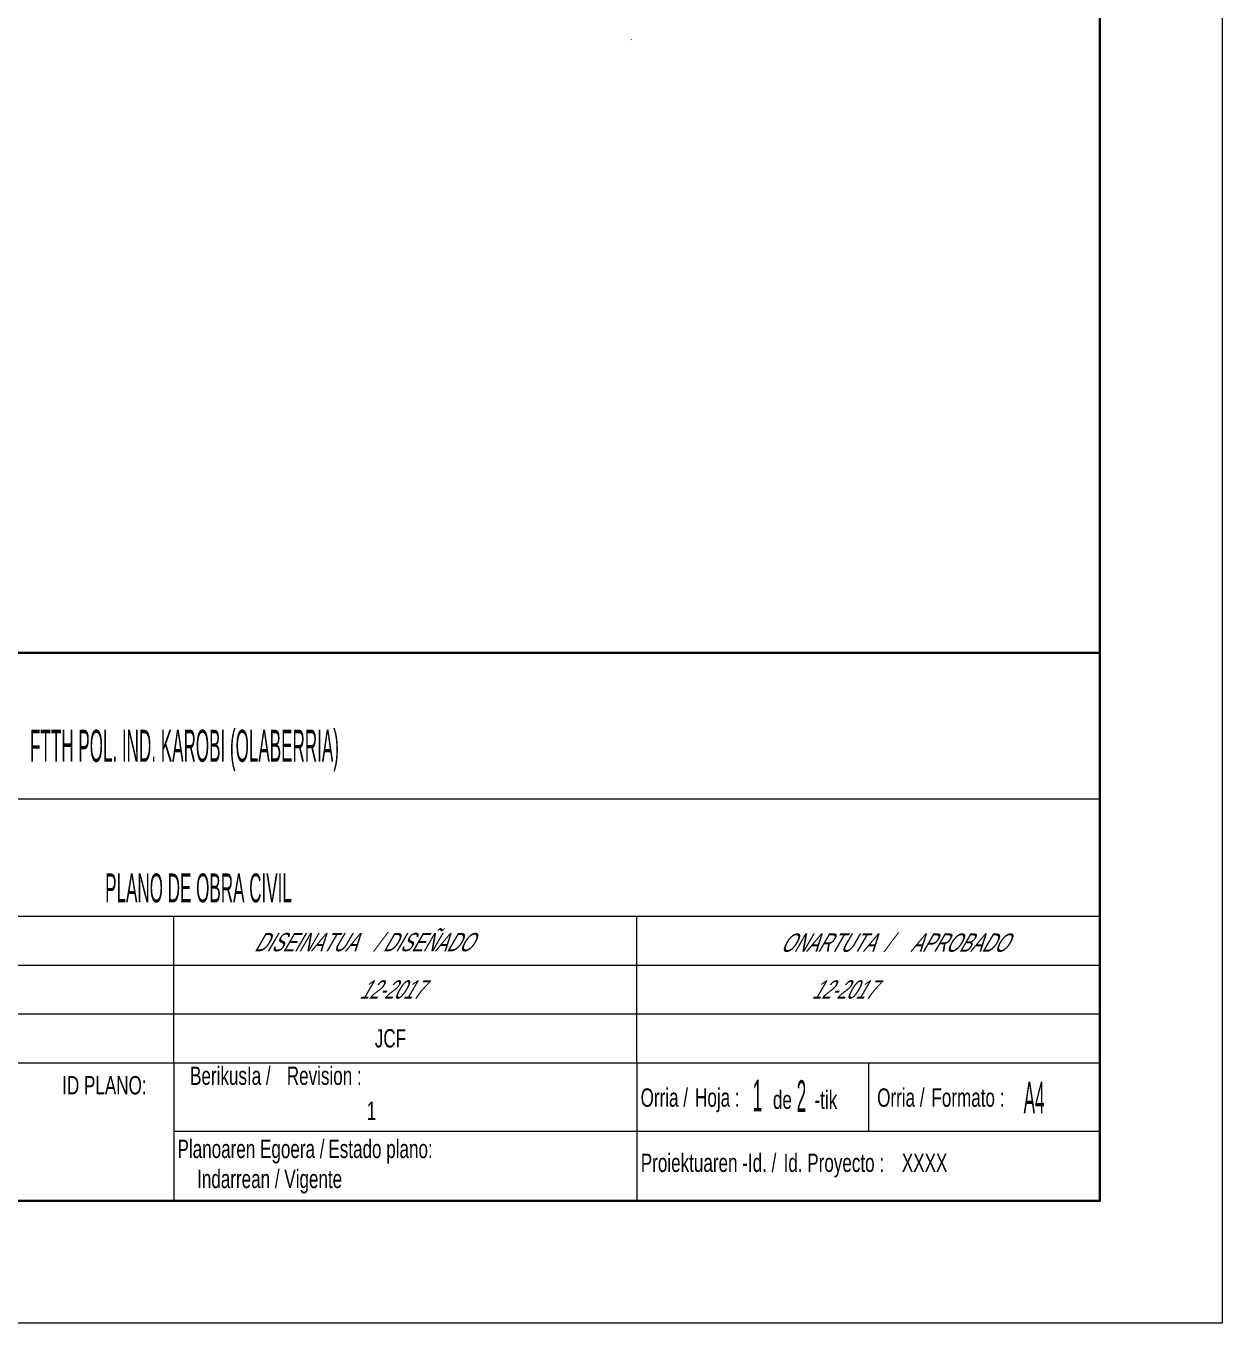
# Model space of a CAD drawing. Header units: millimetres. Extents: x 563825 to 564035, y 4765786 to 4766083.
# Drawn here: x 563936.9 to 564034.9, y 4765786 to 4765892.3 of the extents above; entities that cross this region are included whole.
import ezdxf
from ezdxf.enums import TextEntityAlignment as Align

# ---------------------------------------------------------------- set-up
doc = ezdxf.new("R2010")
doc.units = ezdxf.units.MM
doc.layers.add('58 Formato plano y líneas de solape - Planoaren formatua eta gainjartze-marrak', color=7, linetype='Continuous', lineweight=0)
doc.layers.add('7 Cartografía - Kartografia', color=7, linetype='Continuous', lineweight=0)
doc.styles.add('StyleArial', font='arial.ttf')

msp = doc.modelspace()

# ---------------------------------------------------------------- linework, layer by layer
at = {"layer": '58 Formato plano y líneas de solape - Planoaren formatua eta gainjartze-marrak', "color": 7, "linetype": 'Continuous', "lineweight": 30}
msp.add_line((563844.8691880985, 4765840.93889948), (564024.8691880984, 4765840.938899479), dxfattribs=at)
at = {"layer": '58 Formato plano y líneas de solape - Planoaren formatua eta gainjartze-marrak', "color": 7, "linetype": 'Continuous', "lineweight": 13}
for p, q in [((563890.6971223829, 4765828.966228358), (564024.8691880984, 4765828.966228358)), ((563844.8691880984, 4765819.356024798), (564024.8691880984, 4765819.356024798)), ((563890.6971223829, 4765807.356024798), (564024.8691880984, 4765807.356024798)), ((563890.6971223829, 4765807.356024798), (564024.8691880984, 4765807.356024798)), ((563949.0238378983, 4765807.356024798), (563949.0238378983, 4765796.156024798)), ((563986.9465128458, 4765807.356024798), (563986.9465128458, 4765796.156024798)), ((563949.0238378983, 4765801.756024797), (564024.8691880984, 4765801.756024797))]:
    msp.add_line(p, q, dxfattribs=at)
at = {"layer": '58 Formato plano y líneas de solape - Planoaren formatua eta gainjartze-marrak', "color": 7, "linetype": 'Continuous', "lineweight": 0}
for p, q in [((563890.6971223829, 4765815.356024798), (564024.8691880984, 4765815.356024798)), ((563890.6971223829, 4765811.356024798), (564024.8691880984, 4765811.356024798)), ((564034.8691880984, 4765786.030716894), (564024.8691880984, 4765786.030716894))]:
    msp.add_line(p, q, dxfattribs=at)
at = {"layer": '58 Formato plano y líneas de solape - Planoaren formatua eta gainjartze-marrak', "color": 7, "linetype": 'Continuous', "lineweight": 0, "flags": 128}
for points in [[(563824.8691880984, 4766083.030716894), (564034.8691880984, 4766083.030716894), (564034.8691880984, 4765786.030716894), (563824.8691880984, 4765786.030716894), (563824.8691880984, 4766083.030716894)], [(563949.0238378983, 4765807.356024798), (563949.0238378983, 4765819.356024798)], [(563986.9465128458, 4765807.356024798), (563986.9465128458, 4765819.356024798)], [(564005.9465128458, 4765801.756024797), (564005.9465128458, 4765807.356024798)]]:
    msp.add_lwpolyline(points, dxfattribs=at)
at = {"layer": '58 Formato plano y líneas de solape - Planoaren formatua eta gainjartze-marrak', "color": 7, "linetype": 'Continuous', "lineweight": 30, "flags": 128}
msp.add_lwpolyline([(563844.8691880984, 4766073.030716894), (564024.8691880984, 4766073.030716894), (564024.8691880984, 4765796.030716894), (563844.8691880984, 4765796.030716894), (563844.8691880984, 4766073.030716894)], dxfattribs=at)
at = {"layer": '58 Formato plano y líneas de solape - Planoaren formatua eta gainjartze-marrak', "color": 7, "linetype": 'Continuous', "lineweight": 13, "flags": 128}
msp.add_lwpolyline([(564024.8691880984, 4765807.356024798), (564024.8691880984, 4765819.356024798)], dxfattribs=at)
at = {"layer": '7 Cartografía - Kartografia', "color": 253, "linetype": 'Continuous', "lineweight": 0, "true_color": 0x9a9a9a, "flags": 128}
msp.add_lwpolyline([(563986.4811872445, 4765891.143328589), (563986.4850751925, 4765891.151920754)], dxfattribs=at)

# ---------------------------------------------------------------- texts
at = {"layer": '58 Formato plano y líneas de solape - Planoaren formatua eta gainjartze-marrak', "color": 7, "linetype": 'Continuous', "lineweight": 13, "style": 'StyleArial'}
for s, height, width, p in [('FTTH POL. IND. KAROBI (OLABERRIA)', 2.6244, 0.3810394756896814, (563949.8845421821, 4765833.312592912)), ('PLANO DE OBRA CIVIL', 2.36196, 0.4233771952107571, (563951.033686468, 4765821.671372912)), ('BerikusIa / ', 1.5, 0.6666666666666665, (563953.837386124, 4765806.287559284)), ('Revision : ', 1.5, 0.6666666666666665, (563961.527097336, 4765806.287559284)), ('1', 2.5905, 0.38602586373287, (563996.8193307505, 4765804.663503975)), ('2', 2.5905, 0.38602586373287, (564000.417989591, 4765804.623577127)), ('A4', 2.5905, 0.38602586373287, (564019.4723190522, 4765804.500626891)), ('Orria / ', 1.5, 0.6666666666666665, (563989.3805947982, 4765804.500392912)), ('Hoja :', 1.5, 0.6666666666666665, (563993.5309542547, 4765804.500392912)), ('de', 1.5, 0.6666666666666665, (563998.8619146766, 4765804.321892026)), ('-tik', 1.5, 0.6666666666666665, (564002.4189646149, 4765804.321892026)), ('Orria / ', 1.5, 0.6666666666666665, (564008.755249321, 4765804.500392912)), ('Formato :', 1.5, 0.6666666666666665, (564014.0534668138, 4765804.500392912)), ('1', 1.5, 0.6666666666666665, (563965.2062913579, 4765803.423145519)), ('Planoaren Egoera / ', 1.5, 0.6666666666666665, (563955.5292230202, 4765800.295604371)), ('Estado plano:', 1.5, 0.6666666666666665, (563965.9441850836, 4765800.29560437)), ('Proiektuaren -Id. / ', 1.5, 0.6666666666666665, (563993.0059174664, 4765799.157812138)), ('Id. Proyecto :', 1.5, 0.6666666666666665, (564003.0712770658, 4765799.157812138)), ('XXXX', 1.5, 0.6666666666666665, (564010.5055291456, 4765799.157812138)), ('Indarrean / Vigente', 1.5, 0.6666666666666665, (563956.859771992, 4765797.83754058))]:
    msp.add_text(s, height=height, dxfattribs=dict(at, width=width)).set_placement(p, align=Align.MIDDLE_CENTER)
at = {"layer": '58 Formato plano y líneas de solape - Planoaren formatua eta gainjartze-marrak', "color": 7, "linetype": 'Continuous', "lineweight": 0, "style": 'StyleArial', "oblique": 30.00001285727039, "width": 0.6666666666666665}
for s, p in [(' / DISEÑADO', (563964.9405263349, 4765817.980392912)), ('DISEINATUA', (563955.5594918777, 4765817.980392912)), ('ONARTUTA  / ', (563998.6694310274, 4765817.940392912)), ('APROBADO', (564009.3105263349, 4765817.940392912))]:
    msp.add_text(s, height=1.5, dxfattribs=at).set_placement(p, align=Align.TOP_LEFT)
at = {"layer": '58 Formato plano y líneas de solape - Planoaren formatua eta gainjartze-marrak', "color": 7, "linetype": 'Continuous', "lineweight": 0, "style": 'StyleArial', "oblique": 30, "width": 0.6666666666666665}
for p in [(563966.7462172051, 4765813.350392913), (564003.7963997563, 4765813.350392913)]:
    msp.add_text('12-2017', height=1.5, dxfattribs=at).set_placement(p, align=Align.MIDDLE_CENTER)
at = {"layer": '58 Formato plano y líneas de solape - Planoaren formatua eta gainjartze-marrak', "color": 7, "linetype": 'Continuous', "lineweight": 0, "style": 'StyleArial', "width": 0.6666666666666665}
msp.add_text('JCF', height=1.5, dxfattribs=at).set_placement((563966.752908701, 4765809.350392913), align=Align.MIDDLE_CENTER)
msp.add_text('ID PLANO:', height=1.5, dxfattribs=at).set_placement((563939.870526335, 4765804.760392912))

doc.saveas('drawing.dxf')
